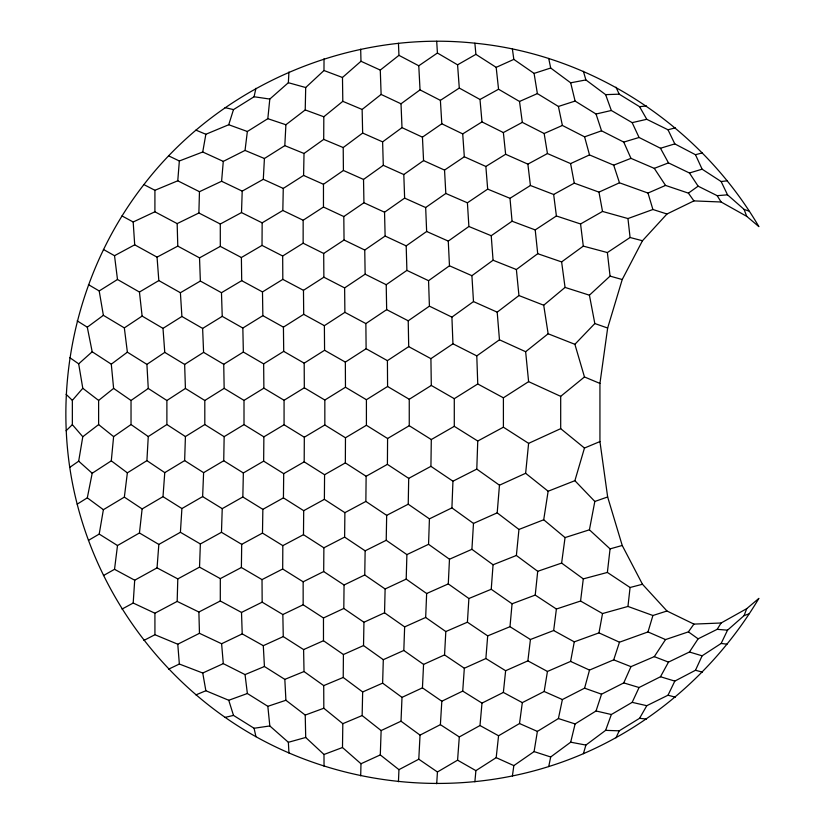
<?xml version="1.0" encoding="UTF-8"?>
<svg xmlns="http://www.w3.org/2000/svg" width="825" height="825" viewBox="0 0 825 825"><rect width="100%" height="100%" fill="white"/><g stroke="black" fill="none" stroke-linecap="round" stroke-linejoin="round"><path stroke-width="1.24" d="M398.444 43.251L398.949 55.347L380.284 70.084L381.119 94.432L362.134 109.457L362.649 133.052L343.21 147.551L343.406 170.476L323.472 184.274L323.462 207.034L303.157 220.234L282.831 210.478L262.154 222.843L241.498 212.582L220.296 224.018L198.877 212.994L177.158 223.606L154.904 211.798L154.925 190.286L143.89 184.594C74.405 273.683 48.933 394.701 77.189 504.157C102.125 601.714 168.001 687.576 255.936 736.694C344.231 785.905 452.317 796.929 548.728 766.559C636.663 739.045 711.923 677.315 758.897 598.373L746.718 608.664L721.112 622.999L693.908 624.102L666.982 611.005L642.469 584.255L622.225 545.469L607.654 496.97L599.94 441.571L599.94 383.429L607.654 328.03L622.225 279.531L642.469 240.745L666.982 213.995L693.908 200.898L721.112 202.001L746.718 216.336L758.897 226.627C699.631 125.39 591.938 54.574 474.87 43.189C349.8 29.834 220.584 84.841 143.89 184.594M398.444 781.749L398.949 769.653L380.294 754.916L381.129 730.568L362.144 715.553L362.66 691.958L343.221 677.459L343.417 654.524L323.483 640.726L323.472 617.977L303.157 604.777L282.841 614.532L262.164 602.167L241.508 612.428L220.296 600.992L220.316 578.624L199.526 567.146L177.798 578.903L157.049 567.868L134.702 580.202L114.531 569.322L103.434 575.561M436.703 783.75L437.436 771.983L418.791 759.217L420.038 735.116L440.385 724.659L441.818 701.229L422.441 687.854L423.565 664.403L403.817 650.461L404.642 626.897L384.543 612.789L385.12 588.967L364.753 574.973L365.135 550.811L344.623 537.106L344.891 512.655L324.38 499.342L324.576 474.726L304.188 461.845L304.322 437.219L284.068 424.751L284.068 400.259L263.876 388.152L263.649 363.877L243.354 352.038L242.839 328.041L262.855 315.666L262.484 291.926L282.82 279.376L282.676 256.008L303.136 243.21L303.157 220.234M154.925 190.286L177.767 180.799L199.464 191.699L221.595 181.263L242.21 191.122L263.299 179.324L264.423 158.503L284.811 145.643L285.904 124.74L305.219 109.931L305.704 87.532L323.978 70.517L324.029 58.822M693.908 624.102L688.401 631.868L665.528 639.581L654.287 656.638L630.97 666.652L613.697 659.845L589.514 670.075L570.601 661.413L547.449 671.447L527.876 660.866L505.632 670.725L485.873 658.536L464.331 668.229L444.551 654.916L445.82 631.548L425.669 617.461L426.649 593.515L406.199 579.119L406.9 554.606L386.213 540.292L386.677 515.357L365.867 501.425L366.125 476.272L345.345 462.897L345.469 437.766L324.833 424.978L324.833 400.032L345.469 387.245L345.345 362.113L366.114 348.738L365.867 323.586L386.667 309.653L386.213 284.707L406.9 270.394L406.189 245.881L426.649 231.485L425.669 207.539L445.82 193.463L444.541 170.084L464.32 156.771L485.863 166.464L505.632 154.275L527.876 164.134L547.449 153.553L570.601 163.587L589.514 154.925L613.697 165.155L630.96 158.348L654.287 168.362L665.528 185.419L688.401 193.132L693.908 200.898M103.424 249.459L114.52 255.698L134.702 244.819L157.049 257.142L177.787 246.118L199.526 257.864L220.306 246.386L241.385 257.513L262.02 245.407L262.154 222.843M303.157 604.777L303.146 581.8L282.686 569.002L282.831 545.634L262.484 533.084L262.855 509.345L242.839 496.97L243.354 472.972L263.649 461.134L263.876 436.858L284.068 424.751M282.831 210.478L283.264 188.42L303.59 175.426L304.023 153.471L323.709 139.394L323.823 116.768L342.808 101.331L342.478 77.478L360.979 61.267L360.69 49.16M420.038 735.116L401.022 721.205L402.002 697.362L382.625 683.141L383.305 659.68L363.526 645.573L363.949 622.246L343.808 608.448L344.056 584.997L323.689 571.55L323.885 547.81L303.476 534.693L303.703 510.675L283.429 497.867L283.707 473.653L263.649 461.134M666.982 611.005L652.915 615.502L627.959 606.447L602.528 613.553L580.573 601.033L556.401 609.025L535.229 595.083L512.057 603.787L491.236 589.277L468.889 598.507L448.284 583.914L449.47 559.226L428.557 544.314L429.423 518.863L408.231 504.209L408.705 478.366L387.41 464.362L387.585 438.508L366.413 425.287L366.413 399.713L387.585 386.492L387.41 360.649L408.705 346.634L408.22 320.801L429.412 306.147L428.557 280.686L449.47 265.784L448.274 241.096L468.889 226.493L491.226 235.723L512.057 221.224L535.219 229.917L556.401 215.975L580.563 223.967L602.528 211.447L627.959 218.553L652.905 209.498L666.982 213.995M282.686 569.002L262.02 579.604L241.385 567.507L241.704 544.345L221.471 532.3L200.362 543.974L199.526 567.146M360.7 775.84L360.979 763.744L342.488 747.522L342.818 723.68L323.823 708.242L323.72 685.616L304.023 671.54L303.6 649.584L283.264 636.591L282.841 614.532M642.469 584.255L630.073 587.493L607.375 572.437L583.296 578.882L561.619 563.083L537.714 571.302L516.378 555.483L493.061 564.764L471.921 549.316L473.488 523.421L451.914 507.88L452.946 481.202L430.928 466.342L431.3 439.55L409.252 425.721L409.252 399.279L431.3 385.45L430.918 358.658L452.946 343.798L451.914 317.13L473.488 301.579L471.91 275.694L493.061 260.236L516.378 269.517L537.714 253.698L561.619 261.917L583.296 246.118L607.375 252.563L630.073 237.507L642.469 240.745M157.049 567.868L158.833 544.428L180.407 532.29L181.902 508.551L202.63 496.588L203.61 472.663L223.73 460.742L224.153 436.652L244.004 424.617L244.004 400.393L263.876 388.152M122.017 609.077L133.196 603.034L154.914 613.212L177.169 601.404L177.798 578.903M198.877 212.994L199.464 191.699M114.531 569.322L117.501 545.531L139.446 532.971L142.127 508.932L162.999 496.66L164.763 472.632L184.645 460.597L185.419 436.559L204.806 424.545L204.806 400.476L224.153 388.358L223.73 364.279L203.6 352.358L202.62 328.422L181.902 316.47L180.397 292.731L158.823 280.582L157.049 257.142M221.471 532.3L222.234 508.654L242.839 496.97M241.498 212.582L242.21 191.122M516.378 555.483L518.946 529.454L497.197 512.851L499.465 485.203L476.788 469.105L477.757 441.024L503.405 427.195L528.608 443.355L560.691 428.66L584.471 448.037L599.94 441.571M168.661 155.873L179.345 160.978L202.733 151.996L223.286 161.38L245.035 150.418L247.356 131.505L267.826 118.687L269.806 99.062L288.358 82.706L288.936 72.002M88.43 540.396L99.206 534.074L103.383 509.695L124.348 497.114L127.37 472.849L146.912 460.639L148.263 436.559L166.887 424.524L166.887 400.496L185.419 388.451L184.645 364.423L164.763 352.378L162.999 328.36L142.117 316.078L139.446 292.05L117.49 279.489L114.52 255.698M665.528 639.581L647.996 631.94L619.482 642.201L598.971 632.878L574.272 641.86L553.668 630.527L530.423 639.499L509.994 626.701L487.688 635.879L467.414 622.194L468.889 598.507M133.196 603.034L134.702 580.202M441.818 701.229L462.722 691.092L464.331 668.229M437.436 771.983L457.576 760.176L459.298 736.942L479.995 725.536L481.996 703.106L503.363 692.433L522.318 702.622L544.16 691.494L562.382 699.548L584.585 688.163L601.549 694.186L623.752 682.904L630.97 666.652M491.236 589.277L493.061 564.764M177.767 180.799L179.345 160.978M485.873 658.536L487.688 635.879M221.595 181.263L223.286 161.38M509.994 626.701L512.057 603.787M474.87 781.811L475.901 770.643L496.186 757.649L498.568 735.766L519.513 723.535L522.318 702.622M77.189 504.157L87.306 497.836L92.194 473.251L111.293 460.845L113.613 436.621L131.031 424.545L131.031 400.476L148.263 388.462L146.912 364.382L127.37 352.172L124.338 327.896L103.372 315.325L99.196 290.947L88.419 284.625M584.471 448.037L574.891 480.686L548.14 491.226L525.638 473.282L528.608 443.355M503.363 692.433L505.632 670.725M535.229 595.083L537.714 571.302M627.959 606.447L630.073 587.493M607.375 572.437L610.067 548.883L589.421 529.815L594.825 501.456L574.891 480.686M527.876 660.866L530.423 639.499M580.573 601.033L583.296 578.882M553.668 630.527L556.401 609.025M561.619 563.083L565.053 537.58L543.716 519.771L548.14 491.226M512.397 776.016L513.841 765.61L534.084 751.596L537.384 731.404L558.412 718.544L562.382 699.548M544.16 691.494L547.449 671.447M69.754 467.393L78.674 461.175L82.789 436.734L98.618 424.586L98.618 400.434L113.613 388.4L111.293 364.176L92.183 351.77L87.295 327.195L77.179 320.863M202.733 151.996L205.858 134.269L228.731 124.74L247.356 131.505M598.971 632.878L602.528 613.553M570.601 661.413L574.272 641.86M548.728 766.559L550.688 756.979L570.683 742.191L575.107 723.938L596.042 710.975L601.549 694.186M228.731 124.74L233.485 109.612L254.069 96.752L255.925 88.316M584.585 688.163L589.514 670.075M583.399 753.699L585.894 745.068L605.622 730.362L611.346 714.522L632.167 702.353L639.066 687.524L660.474 676.748L668.487 662.114L689.442 652.008L698.115 638.828L717.173 629.331L727.537 630.166L744.078 615.615L748.842 613.955M647.996 631.94L652.915 615.502M613.697 659.845L619.482 642.201M744.078 615.615L746.718 608.664M605.622 730.362L619.224 730.826L639.561 718.317L646.79 705.695L668.013 695.217L674.809 681.099L695.485 670.271L702.116 655.813L721.143 643.459L727.537 630.166M615.986 737.818L619.224 730.826M717.173 629.331L721.112 622.999M82.789 436.734L72.352 424.658L72.352 400.362L82.789 388.286L78.674 363.846L69.754 357.627M599.94 383.429L584.471 376.963L574.891 344.314L594.825 323.544L589.421 295.185L610.057 276.117L607.375 252.563M66.103 430.733L72.352 424.658M78.674 363.846L92.183 351.77M574.891 344.314L548.14 333.774L543.716 305.229L565.053 287.42L589.421 295.185M560.691 428.66L560.691 396.351L584.471 376.963M560.691 396.351L528.608 381.645L525.638 351.718L548.14 333.774M528.608 381.645L503.405 397.805L477.757 383.976L476.788 355.895L499.465 339.797L497.197 312.159L518.946 295.546L516.378 269.517M111.293 364.176L127.37 352.172M87.295 327.195L103.372 315.325M263.649 363.877L283.707 351.357L283.429 327.143L303.703 314.335L303.476 290.317L323.874 277.2L323.689 253.461L344.046 240.013L343.808 216.552L363.938 202.754L363.526 179.438L383.295 165.32L382.614 141.869L402.002 127.638L401.012 103.795L420.028 89.884L418.78 65.783L437.425 53.017L436.693 41.25M688.401 193.132L698.115 186.172L717.173 195.669L727.537 194.834L744.078 209.385L748.842 211.045M284.068 400.259L304.322 387.791L304.188 363.165L324.576 350.274L324.38 325.669L344.891 312.345L344.623 287.904L365.135 274.189L364.753 250.037L385.12 236.043L384.543 212.211L404.632 198.113L403.807 174.539L423.565 160.597L422.441 137.156L441.808 123.771L440.385 100.351L420.028 89.884M445.82 193.463L467.414 202.806L487.678 189.121L509.994 198.309L530.413 185.501L553.658 194.473L574.272 183.14L598.971 192.122L619.482 182.799L647.996 193.06L665.528 185.419M146.912 364.382L164.763 352.378M124.338 327.896L142.117 316.078M440.385 100.351L459.288 88.058L457.576 64.824L437.425 53.017M184.645 364.423L203.6 352.358M162.999 328.36L181.902 316.47M99.196 290.947L117.49 279.489M477.757 441.024L454.286 426.329L454.286 398.681L477.757 383.976M441.808 123.771L462.712 133.908L481.986 121.894L503.363 132.567L522.318 122.378L544.16 133.506L562.382 125.452L584.585 136.837L601.549 130.814L623.752 142.096L630.96 158.348M223.73 364.279L243.354 352.038M202.62 328.422L222.234 316.357L221.471 292.71L200.362 281.047L199.526 257.864M304.322 437.219L324.833 424.978M221.471 292.71L241.704 280.665L262.484 291.926M345.469 437.766L366.413 425.287M139.446 292.05L158.823 280.582M387.585 438.508L409.252 425.721M180.397 292.731L200.362 281.047M283.707 473.653L304.188 461.845M431.3 439.55L454.286 426.329M457.576 64.824L475.901 54.357L496.176 67.351L498.558 89.234L519.513 101.465L522.318 122.378M324.576 474.726L345.345 462.897M366.125 476.272L387.41 464.362M262.855 509.345L283.429 497.867M459.288 88.058L479.995 99.474L498.558 89.234M303.703 510.675L324.38 499.342M241.704 544.345L262.484 533.084M408.705 478.366L430.928 466.342M344.891 512.655L365.867 501.425M282.831 545.634L303.476 534.693M220.316 578.624L241.385 567.507M398.949 769.653L418.791 759.217M323.885 547.81L344.623 537.106M386.677 515.357L408.231 504.209M143.901 640.417L154.935 634.724L177.777 644.212L199.464 633.311L221.605 643.748L242.22 633.889L263.299 645.676L283.264 636.591M177.169 601.404L198.887 612.016L220.296 600.992M452.946 481.202L476.788 469.105M365.135 550.811L386.213 540.292M303.146 581.8L323.689 571.55M429.423 518.863L451.914 507.88M344.056 584.997L364.753 574.973M168.671 669.137L179.355 664.032L202.744 673.014L223.297 663.63L245.046 674.592L264.433 666.507L284.821 679.367L304.023 671.54M406.9 554.606L428.557 544.314M381.129 730.568L401.022 721.205M122.007 215.944L133.186 221.987L154.904 211.798M323.472 617.977L343.808 608.448M385.12 588.967L406.199 579.119M402.002 697.362L422.441 687.854M363.949 622.246L384.543 612.789M360.979 763.744L380.294 754.916M499.465 485.203L525.638 473.282M423.565 664.403L444.551 654.916M496.176 67.351L513.831 59.39L534.084 73.404L537.374 93.596L558.412 106.456L562.382 125.452M404.642 626.897L425.669 617.461M383.305 659.68L403.817 650.461M473.488 523.421L497.197 512.851M426.649 593.515L448.284 583.914M303.6 649.584L323.483 640.726M343.417 654.524L363.526 645.573M519.513 101.465L537.374 93.596M449.47 559.226L471.921 549.316M362.66 691.958L382.625 683.141M445.82 631.548L467.414 622.194M342.818 723.68L362.144 715.553M323.72 685.616L343.221 677.459M195.907 694.898L205.868 690.742L228.752 700.27L247.366 693.505L267.836 706.313L285.914 700.27L305.229 715.069L305.714 737.467L323.988 754.483L324.039 766.178M518.946 529.454L543.716 519.771M654.287 168.362L668.477 162.886L689.442 172.992L698.115 186.172M323.988 754.483L342.488 747.522M305.229 715.069L323.823 708.242M594.825 501.456L607.654 496.97M534.084 73.404L550.688 68.021L570.673 82.809L575.097 101.062L596.042 114.025L601.549 130.814M558.412 106.456L575.097 101.062M565.053 537.58L589.421 529.815M583.399 71.301L585.894 79.932L605.622 94.638L611.335 110.478L632.156 122.636L639.066 137.476L660.474 148.252L674.809 143.901L695.475 154.718L702.116 169.187L721.143 181.541L727.537 194.834M623.752 142.096L639.066 137.476M689.442 172.992L702.116 169.187M610.067 548.883L622.225 545.469M267.836 706.313L269.816 725.948L288.368 742.294L305.714 737.467M605.622 94.638L619.214 94.174L639.561 106.683L646.779 119.305L668.013 129.783L675.345 127.834M695.475 154.718L702.384 152.883M225.05 717.399L233.496 715.399L254.079 728.258L269.816 725.948M596.042 114.025L611.335 110.478M632.156 122.636L646.779 119.305M570.673 82.809L585.894 79.932M721.143 181.541L727.072 180.819M639.561 106.683L646.491 105.951M639.561 718.317L646.501 719.049M721.143 643.459L727.083 644.181M254.069 96.752L269.806 99.062M570.683 742.191L585.894 745.068M632.167 702.353L646.79 705.695M596.042 710.975L611.346 714.522M225.039 107.611L233.485 109.612M695.485 670.271L702.384 672.117M668.013 695.217L675.345 697.166M288.358 82.706L305.704 87.532M610.057 276.117L622.225 279.531M689.442 652.008L702.116 655.813M623.752 682.904L639.066 687.524M660.474 676.748L674.809 681.099M558.412 718.544L575.107 723.938M534.084 751.596L550.688 756.979M267.826 118.687L285.904 124.74M594.825 323.544L607.654 328.03M305.219 109.931L323.823 116.768M323.978 70.517L342.478 77.478M654.287 656.638L668.487 662.114M518.946 295.546L543.716 305.229M284.811 145.643L304.023 153.471M245.035 150.418L264.423 158.503M195.896 130.113L205.858 134.269M323.709 139.394L343.21 147.551M342.808 101.331L362.134 109.457M519.513 723.535L537.384 731.404M362.649 133.052L382.614 141.869M449.47 265.784L471.91 275.694M343.406 170.476L363.526 179.438M303.59 175.426L323.472 184.274M426.649 231.485L448.274 241.096M473.488 301.579L497.197 312.159M404.632 198.113L425.669 207.539M383.295 165.32L403.807 174.539M496.186 757.649L513.841 765.61M423.565 160.597L444.541 170.084M360.979 61.267L380.284 70.084M263.299 179.324L283.264 188.42M499.465 339.797L525.638 351.718M363.938 202.754L384.543 212.211M402.002 127.638L422.441 137.156M385.12 236.043L406.189 245.881M323.462 207.034L343.808 216.552M381.119 94.432L401.012 103.795M406.9 270.394L428.557 280.686M344.046 240.013L364.753 250.037M429.412 306.147L451.914 317.13M303.136 243.21L323.689 253.461M365.135 274.189L386.213 284.707M452.946 343.798L476.788 355.895M262.02 245.407L282.676 256.008M323.874 277.2L344.623 287.904M386.667 309.653L408.22 320.801M398.949 55.347L418.78 65.783M282.82 279.376L303.476 290.317M344.891 312.345L365.867 323.586M408.705 346.634L430.918 358.658M303.703 314.335L324.38 325.669M479.995 725.536L498.568 735.766M366.114 348.738L387.41 360.649M262.855 315.666L283.429 327.143M222.234 316.357L242.839 328.041M324.576 350.274L345.345 362.113M457.576 760.176L475.901 770.643M431.3 385.45L454.286 398.681M283.707 351.357L304.188 363.165M180.407 532.29L200.362 543.974M387.585 386.492L409.252 399.279M139.446 532.971L158.833 544.428M345.469 387.245L366.413 399.713M304.322 387.791L324.833 400.032M224.153 388.358L244.004 400.393M202.63 496.588L222.234 508.654M244.004 424.617L263.876 436.858M185.419 388.451L204.806 400.476M223.73 460.742L243.354 472.972M462.722 691.092L481.996 703.106M204.806 424.545L224.153 436.652M99.206 534.074L117.501 545.531M162.999 496.66L181.902 508.551M184.645 460.597L203.61 472.663M148.263 388.462L166.887 400.496M166.887 424.524L185.419 436.559M440.385 724.659L459.298 736.942M124.348 497.114L142.127 508.932M146.912 460.639L164.763 472.632M113.613 388.4L131.031 400.476M131.031 424.545L148.263 436.559M688.401 631.868L698.115 638.828M87.306 497.836L103.383 509.695M111.293 460.845L127.37 472.849M82.789 388.286L98.618 400.434M98.618 424.586L113.613 436.621M78.674 461.175L92.194 473.251M66.103 394.298L72.352 400.362M717.173 195.669L721.112 202.001M660.474 148.252L668.477 162.886M668.013 129.783L674.809 143.901M615.976 87.182L619.214 94.174M744.078 209.385L746.718 216.336M613.697 165.155L619.482 182.799M228.752 700.27L233.496 715.399M647.996 193.06L652.905 209.498M584.585 136.837L589.514 154.925M254.079 728.258L255.936 736.694M548.718 58.441L550.688 68.021M570.601 163.587L574.272 183.14M598.971 192.122L602.528 211.447M202.744 673.014L205.868 690.742M544.16 133.506L547.449 153.553M512.387 48.974L513.831 59.39M561.619 261.917L565.053 287.42M553.658 194.473L556.401 215.975M580.563 223.967L583.296 246.118M245.046 674.592L247.366 693.505M527.876 164.134L530.413 185.501M627.959 218.553L630.073 237.507M535.219 229.917L537.714 253.698M503.363 132.567L505.632 154.275M474.87 43.189L475.901 54.357M509.994 198.309L512.057 221.224M479.995 99.474L481.986 121.894M221.605 643.748L223.297 663.63M485.863 166.464L487.678 189.121M177.777 644.212L179.355 664.032M491.226 235.723L493.061 260.236M462.712 133.908L464.32 156.771M133.186 221.987L134.702 244.819M467.414 202.806L468.889 226.493M288.368 742.294L288.946 753.008M263.299 645.676L264.433 666.507M284.821 679.367L285.914 700.27M241.508 612.428L242.22 633.889M198.887 612.016L199.464 633.311M177.158 223.606L177.787 246.118M241.385 257.513L241.704 280.665M262.02 579.604L262.164 602.167M220.296 224.018L220.306 246.386M154.914 613.212L154.935 634.724M503.405 397.805L503.405 427.195"/></g></svg>
